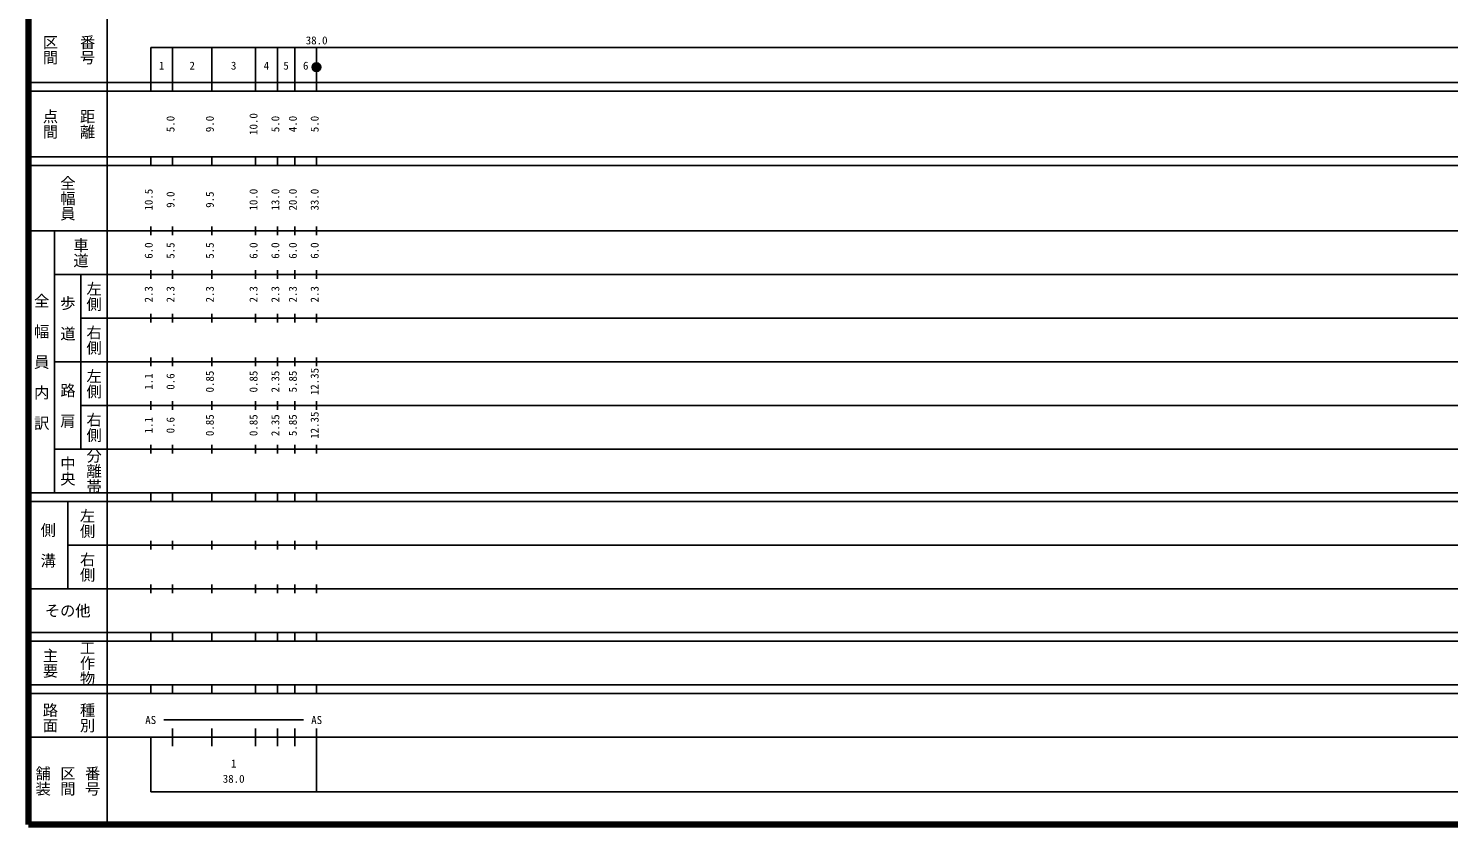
# Model space of a CAD drawing. Units: millimetres on the paper, enlarged 1000 times. Extents: x 40000 to 680000, y 20000 to 380000.
# Drawn here: x 40000 to 365183, y 20000 to 202409 of the extents above; entities that cross this region are included whole.
import ezdxf
from ezdxf.enums import TextEntityAlignment as Align

# ---------------------------------------------------------------- set-up
doc = ezdxf.new("R2010")
doc.units = ezdxf.units.MM
doc.header["$LTSCALE"] = 1000
doc.layers.add('M-TTL', color=2, linetype='Continuous', lineweight=140)
doc.layers.add('M-TTL-BAND', color=7, linetype='Continuous', lineweight=25)
doc.styles.add('@ＭＳ ゴシック', font='')
doc.styles.add('ＭＳ ゴシック', font='')
doc.styles.get('@ＭＳ ゴシック').set_extended_font_data('@MS Gothic')
doc.styles.get('ＭＳ ゴシック').set_extended_font_data('MS Gothic')

msp = doc.modelspace()

# ---------------------------------------------------------------- hatches: boundary and pattern name
at = {"layer": 'M-TTL-BAND'}
msp.add_hatch(color=256, dxfattribs=at).paths.add_polyline_path([(106938, 193517, 1), (104938, 193517, 1)])

# ---------------------------------------------------------------- linework, layer by layer
at = {"layer": 'M-TTL'}
for p, q in [((40000, 380000), (40000, 20000)), ((40000, 20000), (680000, 20000))]:
    msp.add_line(p, q, dxfattribs=at)
at = {"layer": 'M-TTL-BAND'}
for p, q in [((58000, 370000), (58000, 20000)), ((68000, 198000), (579000, 198000)), ((68000, 198000), (68000, 188000)), ((73000, 188000), (73000, 198000)), ((82000, 188000), (82000, 198000)), ((92000, 188000), (92000, 198000)), ((97000, 188000), (97000, 198000)), ((101000, 188000), (101000, 198000)), ((106000, 188000), (106000, 198000)), ((40000, 190000), (579000, 190000)), ((40000, 188000), (579000, 188000)), ((40000, 173000), (579000, 173000)), ((68000, 171000), (68000, 173000)), ((73000, 171000), (73000, 173000)), ((82000, 171000), (82000, 173000)), ((92000, 171000), (92000, 173000)), ((97000, 171000), (97000, 173000)), ((101000, 171000), (101000, 173000)), ((106000, 171000), (106000, 173000)), ((40000, 171000), (579000, 171000)), ((68000, 155000), (68000, 157000)), ((73000, 155000), (73000, 157000)), ((82000, 155000), (82000, 157000)), ((92000, 155000), (92000, 157000)), ((97000, 155000), (97000, 157000)), ((101000, 155000), (101000, 157000)), ((106000, 155000), (106000, 157000)), ((40000, 156000), (579000, 156000)), ((46000, 96000), (46000, 156000)), ((68000, 145000), (68000, 147000)), ((73000, 145000), (73000, 147000)), ((82000, 145000), (82000, 147000)), ((92000, 145000), (92000, 147000)), ((97000, 145000), (97000, 147000)), ((101000, 145000), (101000, 147000)), ((106000, 145000), (106000, 147000)), ((46000, 146000), (579000, 146000)), ((52000, 146000), (52000, 106000)), ((68000, 135000), (68000, 137000)), ((73000, 135000), (73000, 137000)), ((82000, 135000), (82000, 137000)), ((92000, 135000), (92000, 137000)), ((97000, 135000), (97000, 137000)), ((101000, 135000), (101000, 137000)), ((106000, 135000), (106000, 137000)), ((52000, 136000), (579000, 136000)), ((68000, 125000), (68000, 127000)), ((73000, 125000), (73000, 127000)), ((82000, 125000), (82000, 127000)), ((92000, 125000), (92000, 127000)), ((97000, 125000), (97000, 127000)), ((101000, 125000), (101000, 127000)), ((106000, 125000), (106000, 127000)), ((46000, 126000), (579000, 126000)), ((52000, 116000), (579000, 116000)), ((68000, 115000), (68000, 117000)), ((73000, 115000), (73000, 117000)), ((82000, 115000), (82000, 117000)), ((92000, 115000), (92000, 117000)), ((97000, 115000), (97000, 117000)), ((101000, 115000), (101000, 117000)), ((106000, 115000), (106000, 117000)), ((46000, 106000), (579000, 106000)), ((68000, 105000), (68000, 107000)), ((73000, 105000), (73000, 107000)), ((82000, 105000), (82000, 107000)), ((92000, 105000), (92000, 107000)), ((97000, 105000), (97000, 107000)), ((101000, 105000), (101000, 107000)), ((106000, 105000), (106000, 107000)), ((40000, 96000), (579000, 96000)), ((68000, 94000), (68000, 96000)), ((73000, 94000), (73000, 96000)), ((82000, 94000), (82000, 96000)), ((92000, 94000), (92000, 96000)), ((97000, 94000), (97000, 96000)), ((101000, 94000), (101000, 96000)), ((106000, 94000), (106000, 96000)), ((40000, 94000), (579000, 94000)), ((49000, 94000), (49000, 74000)), ((68000, 83000), (68000, 85000)), ((73000, 83000), (73000, 85000)), ((82000, 83000), (82000, 85000)), ((92000, 83000), (92000, 85000)), ((97000, 83000), (97000, 85000)), ((101000, 83000), (101000, 85000)), ((106000, 83000), (106000, 85000)), ((49000, 84000), (579000, 84000)), ((68000, 73000), (68000, 75000)), ((73000, 73000), (73000, 75000)), ((82000, 73000), (82000, 75000)), ((92000, 73000), (92000, 75000)), ((97000, 73000), (97000, 75000)), ((101000, 73000), (101000, 75000)), ((106000, 73000), (106000, 75000)), ((40000, 74000), (579000, 74000)), ((40000, 64000), (579000, 64000)), ((40000, 62000), (579000, 62000)), ((68000, 62000), (68000, 64000)), ((73000, 62000), (73000, 64000)), ((82000, 62000), (82000, 64000)), ((92000, 62000), (92000, 64000)), ((97000, 62000), (97000, 64000)), ((101000, 62000), (101000, 64000)), ((106000, 62000), (106000, 64000)), ((40000, 52000), (579000, 52000)), ((40000, 50000), (579000, 50000)), ((68000, 50000), (68000, 52000)), ((73000, 50000), (73000, 52000)), ((82000, 50000), (82000, 52000)), ((92000, 50000), (92000, 52000)), ((97000, 50000), (97000, 52000)), ((101000, 50000), (101000, 52000)), ((106000, 50000), (106000, 52000)), ((71000, 44000), (103000, 44000)), ((40000, 40000), (579000, 40000)), ((68000, 40000), (68000, 27500)), ((73000, 38000), (73000, 42000)), ((82000, 38000), (82000, 42000)), ((92000, 38000), (92000, 42000)), ((97000, 38000), (97000, 42000)), ((101000, 38000), (101000, 42000)), ((106000, 27500), (106000, 42000)), ((68000, 27500), (579000, 27500))]:
    msp.add_line(p, q, dxfattribs=at)
msp.add_lwpolyline([(106938, 193517, 1), (104938, 193517, 1)], format="xyb", close=True, dxfattribs=at)
msp.add_circle((105938, 193517), 1000, dxfattribs=at)

# ---------------------------------------------------------------- texts
at = {"layer": 'M-TTL-BAND', "style": '@ＭＳ ゴシック'}
for s, p in [('区間', (45000, 197500)), ('番号', (53500, 197500)), ('点間', (45000, 180500)), ('距離', (53500, 180500)), ('全幅員', (49000, 163500)), ('車道', (52000, 151000)), ('左側', (55000, 141000)), ('全\u3000幅\u3000員\u3000内\u3000訳', (43000, 126000)), ('歩\u3000道', (49000, 136000)), ('右側', (55000, 131000)), ('左側', (55000, 121000)), ('路\u3000肩', (49000, 116000)), ('右側', (55000, 111000)), ('中央', (49000, 101000)), ('分離帯', (55000, 101000)), ('左側', (53500, 89000)), ('側\u3000溝', (44500, 84000)), ('右側', (53500, 79000)), ('主要', (45000, 57000)), ('工作物', (53500, 57000)), ('路面', (45000, 44500)), ('種別', (53500, 44500)), ('舗装', (43333, 30000)), ('区間', (49000, 30000)), ('番号', (54667, 30000))]:
    msp.add_text(s, height=2566, rotation=270, dxfattribs=at).set_placement(p, align=Align.MIDDLE_CENTER)
at = {"layer": 'M-TTL-BAND', "style": 'ＭＳ ゴシック'}
for s, p in [('38.0', (106000, 198195)), ('1', (70500, 192405)), ('2', (77500, 192405)), ('3', (87000, 192405)), ('4', (94500, 192405)), ('5', (99000, 192405)), ('6', (103500, 192405)), ('AS', (68000, 42500)), ('AS', (106000, 42500)), ('1', (87000, 32523)), ('38.0', (87000, 29033))]:
    msp.add_text(s, height=1833, dxfattribs=at).set_placement(p, align=Align.BOTTOM_CENTER)
for s, p in [('5.0', (74000, 180500)), ('9.0', (83000, 180500)), ('10.0', (93000, 180500)), ('5.0', (98000, 180500)), ('4.0', (102000, 180500)), ('5.0', (107000, 180500)), ('10.5', (69000, 163174)), ('9.0', (74000, 163174)), ('9.5', (83000, 163174)), ('10.0', (93000, 163174)), ('13.0', (98000, 163174)), ('20.0', (102000, 163174)), ('33.0', (107000, 163174)), ('6.0', (69000, 151500)), ('5.5', (74000, 151500)), ('5.5', (83000, 151500)), ('6.0', (93000, 151500)), ('6.0', (98000, 151500)), ('6.0', (102000, 151500)), ('6.0', (107000, 151500)), ('2.3', (69000, 141500)), ('2.3', (74000, 141500)), ('2.3', (83000, 141500)), ('2.3', (93000, 141500)), ('2.3', (98000, 141500)), ('2.3', (102000, 141500)), ('2.3', (107000, 141500)), ('0.85', (83000, 121500)), ('0.85', (93000, 121500)), ('2.35', (98000, 121500)), ('5.85', (102000, 121500)), ('12.35', (107000, 121500)), ('1.1', (69000, 121500)), ('0.6', (74000, 121500)), ('0.85', (83000, 111500)), ('0.85', (93000, 111500)), ('2.35', (98000, 111500)), ('5.85', (102000, 111500)), ('12.35', (107000, 111500)), ('1.1', (69000, 111500)), ('0.6', (74000, 111500))]:
    msp.add_text(s, height=1833, rotation=90, dxfattribs=at).set_placement(p, align=Align.BOTTOM_CENTER)
msp.add_text('その他', height=2566, dxfattribs=at).set_placement((49000, 69000), align=Align.MIDDLE_CENTER)

doc.saveas('drawing.dxf')
